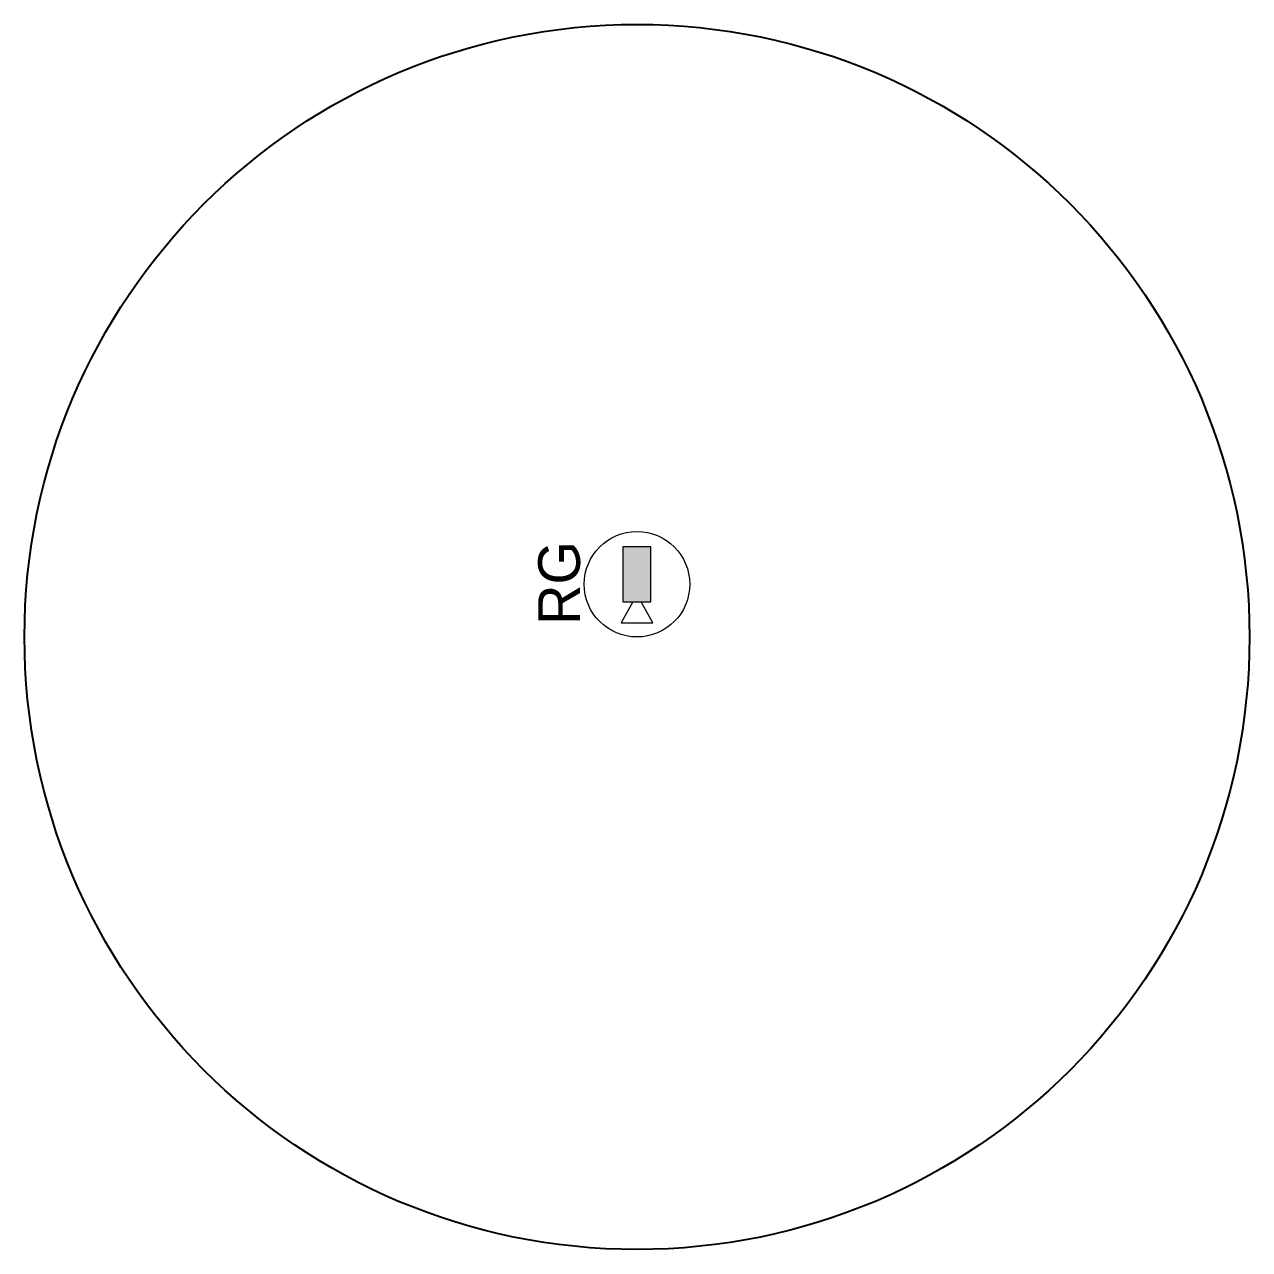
# Model space of a CAD drawing. Extents: x -15 to 263, y 300 to 484.
# Drawn here: x 226.50078 to 226.52273, y 483.83932 to 483.86127 of the extents above; entities that cross this region are included whole.
import ezdxf

# ---------------------------------------------------------------- set-up
doc = ezdxf.new("R2010")
doc.units = 0
doc.header["$LTSCALE"] = 0.15
doc.layers.add('0 sockets', color=252, linetype='Continuous')
doc.layers.add('CCTV', color=4, linetype='Continuous')
doc.layers.add('E-LT-CKT-NM', color=7, linetype='Continuous', lineweight=30)
doc.layers.add('T-CCTV', color=7, linetype='Continuous', lineweight=0)
doc.styles.add('SDC-TEXT-ARB', font='sdc-arb.shx')

# ---------------------------------------------------------------- blocks, each defined once
blk = doc.blocks.new('LEGEND_dwg_CCTV DOME-1155345-TELECOMMUNICATION LEGEND_ GENERAL NOTES _SYMBOLS _ ABBREVIATIONS')
at = {"layer": 'T-CCTV'}
blk.add_hatch(color=256, dxfattribs=at).paths.add_polyline_path([(255, -95.2), (-120.1, -95.2), (-120.1, 95.2), (255, 95.2)], flags=0)
at = {"layer": 'T-CCTV', "flags": 128}
for points in [[(-120.1, 27.6), (-261.6, 107.6), (-261.6, -107.6), (-120.1, -27.6)], [(255, -95.2), (255, 95.2), (-120.1, 95.2), (-120.1, -95.2), (255, -95.2)]]:
    blk.add_lwpolyline(points, dxfattribs=at)
at = {"layer": 'T-CCTV'}
blk.add_circle((0, 0), 358.2, dxfattribs=at)
blk = doc.blocks.new('RG CAMERA')
at = {"layer": 'CCTV', "xscale": 1.150579243575653, "yscale": 1.150579243575653, "zscale": 1.150579243575653}
blk.add_blockref('LEGEND_dwg_CCTV DOME-1155345-TELECOMMUNICATION LEGEND_ GENERAL NOTES _SYMBOLS _ ABBREVIATIONS', (101764.5, 50919.3), dxfattribs=at)
at = {"layer": 'E-LT-CKT-NM', "style": 'SDC-TEXT-ARB'}
blk.add_attdef('RG', (101447, 51364.5), '', height=326.1, dxfattribs=at)
blk = doc.blocks.new('SSSSS')
at = {"layer": '0 sockets', "color": 3}
blk.add_circle((-1.89, 0), 10.976, dxfattribs=at)
at = {"layer": 'E-LT-CKT-NM', "xscale": 0.002293688199744828, "yscale": 0.002293688199744828, "zscale": 0.002293688199744828}
blk.add_blockref('RG CAMERA', (-234.361, -116.793), dxfattribs=at).add_auto_attribs({'RG': 'RG'})

msp = doc.modelspace()

# ---------------------------------------------------------------- block references
at = {"layer": '0 sockets', "color": 3, "xscale": 0.001, "yscale": 0.001, "zscale": 0.001, "rotation": 90}
msp.add_blockref('SSSSS', (226.511755, 483.852183), dxfattribs=at)

doc.saveas('drawing.dxf')
